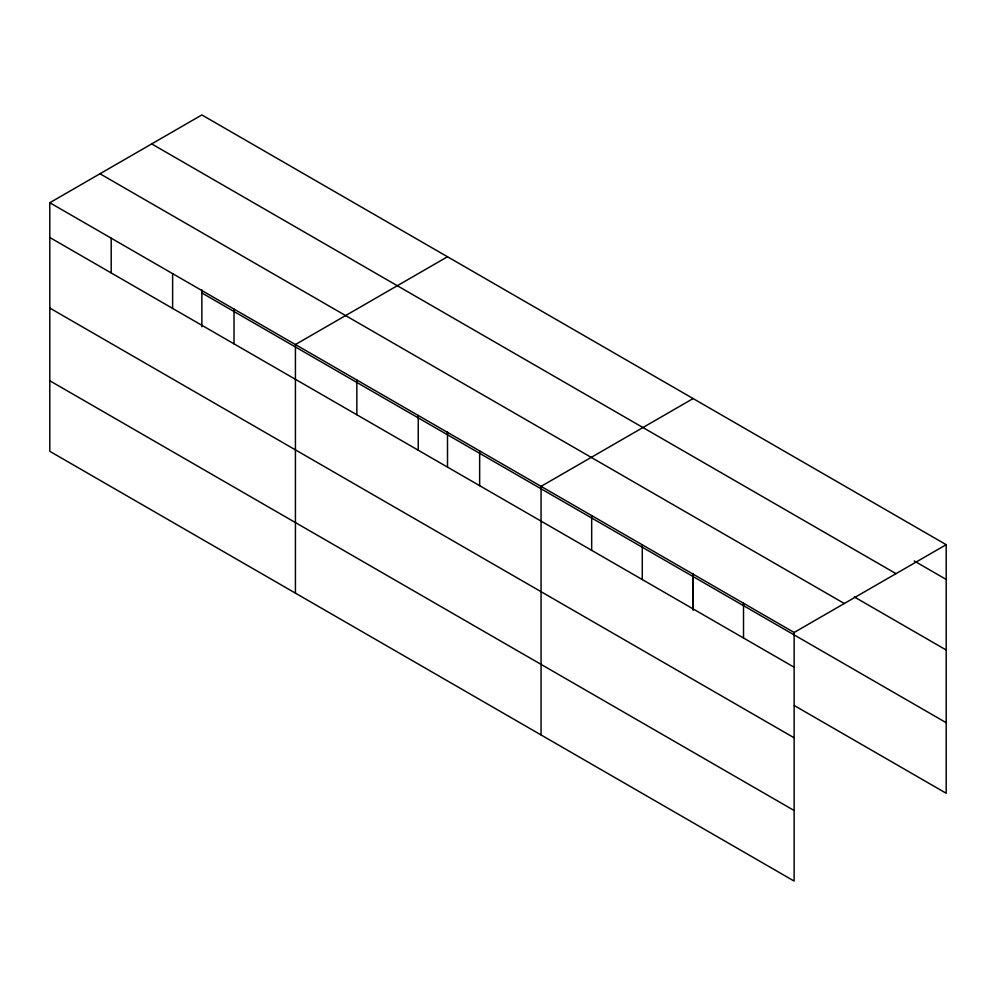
<?xml version="1.0" encoding="UTF-8"?>
<svg xmlns="http://www.w3.org/2000/svg" width="996" height="996" viewBox="0 0 996 996"><rect width="100%" height="100%" fill="white"/><g stroke="black" fill="none" stroke-linecap="round" stroke-linejoin="round"><path stroke-width="1.49" d="M794.136 737.799L794.136 632.472L49.8 202.736L49.8 451.325L794.136 881.062L794.136 737.799L49.8 308.063M794.36 705.604L946.2 793.264L946.2 544.675L201.864 114.938L49.8 202.736M447.503 256.744L295.426 344.541L295.426 593.143M693.129 398.562L541.065 486.359L541.065 734.948M794.136 632.472L946.2 544.675M914.228 560.972L946.2 579.435M151.691 143.91L896.014 573.646M854.294 596.94L946.2 650.002M99.986 173.765L844.309 603.501M201.864 292.961L946.2 722.698M49.8 237.496L794.136 667.233M49.8 380.758L794.136 810.495M743.514 603.24L743.514 638.013M693.129 573.559L693.129 610.336M692.905 574.02L692.905 608.78M642.283 544.8L642.283 579.56M591.674 515.579L591.674 550.34M479.649 450.902L479.649 485.662M447.503 431.754L447.503 467M418.245 415.457L418.245 450.217M356.842 379.999L356.842 414.759M234.023 309.096L234.023 343.857M201.864 289.936L201.864 326.713M172.619 273.639L172.619 308.399M111.203 238.181L111.203 272.941"/></g></svg>
